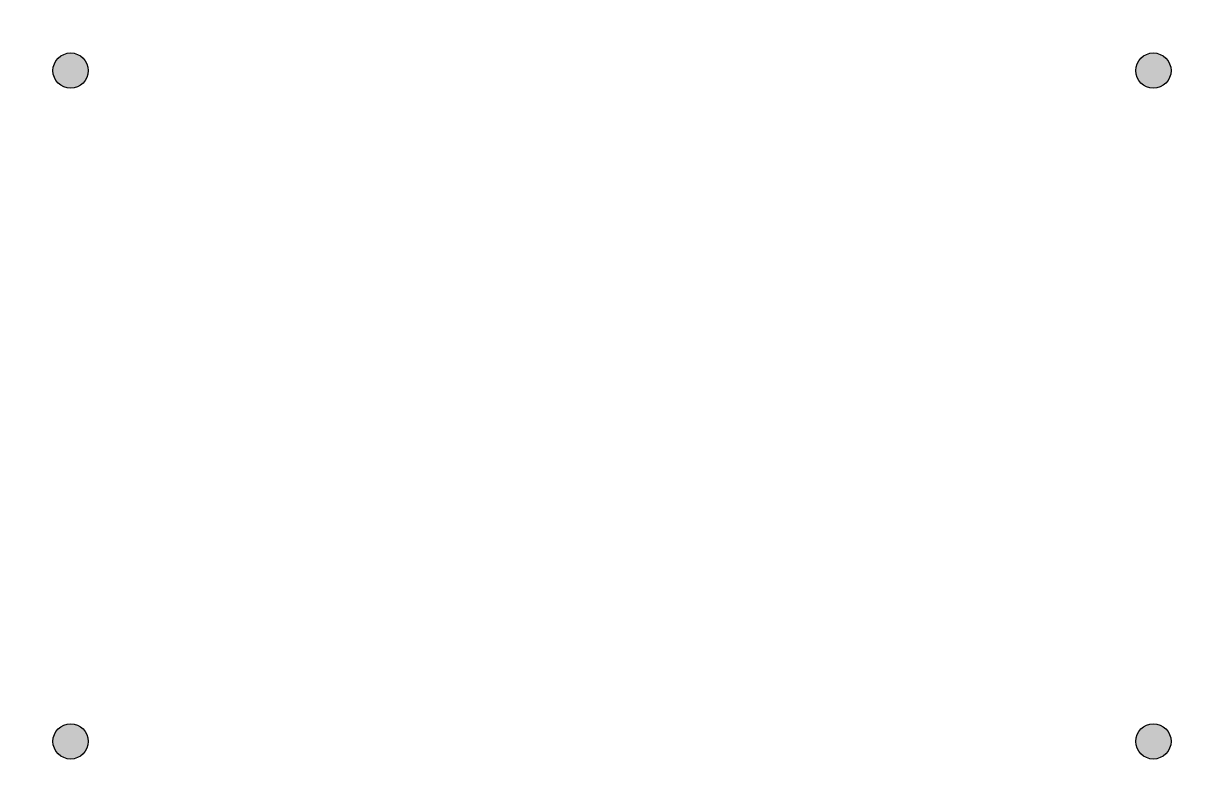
# Model space of a CAD drawing. Extents: x 0 to 100, y 0 to 65.
import ezdxf

# ---------------------------------------------------------------- set-up
doc = ezdxf.new("R2010")
doc.units = 0
doc.layers.add('BOARD_OUTLINE', color=2, linetype='CONTINUOUS')

msp = doc.modelspace()

# ---------------------------------------------------------------- hatches: boundary and pattern name
at = {"layer": 'BOARD_OUTLINE'}
h = msp.add_hatch(color=255, dxfattribs=at)
edge = h.paths.add_edge_path()
edge.add_arc((4, 61), 1.5, 0, 360)
h = msp.add_hatch(color=255, dxfattribs=at)
edge = h.paths.add_edge_path()
edge.add_arc((96, 61), 1.5, 0, 360)
h = msp.add_hatch(color=255, dxfattribs=at)
edge = h.paths.add_edge_path()
edge.add_arc((4, 4), 1.5, 0, 360)
h = msp.add_hatch(color=255, dxfattribs=at)
edge = h.paths.add_edge_path()
edge.add_arc((96, 4), 1.5, 0, 360)

# ---------------------------------------------------------------- linework, layer by layer
at = {"layer": 'BOARD_OUTLINE', "color": 2, "const_width": 0.000001}
for points in [[(100, 65), (0, 65)], [(0, 65), (0, 0)], [(100, 0), (100, 65)], [(0, 0), (100, 0)]]:
    msp.add_lwpolyline(points, dxfattribs=at)
at = {"layer": 'BOARD_OUTLINE', "color": 255}
for centre in [(4, 61), (96, 61), (4, 4), (96, 4)]:
    msp.add_circle(centre, 1.5, dxfattribs=at)

doc.saveas('drawing.dxf')
